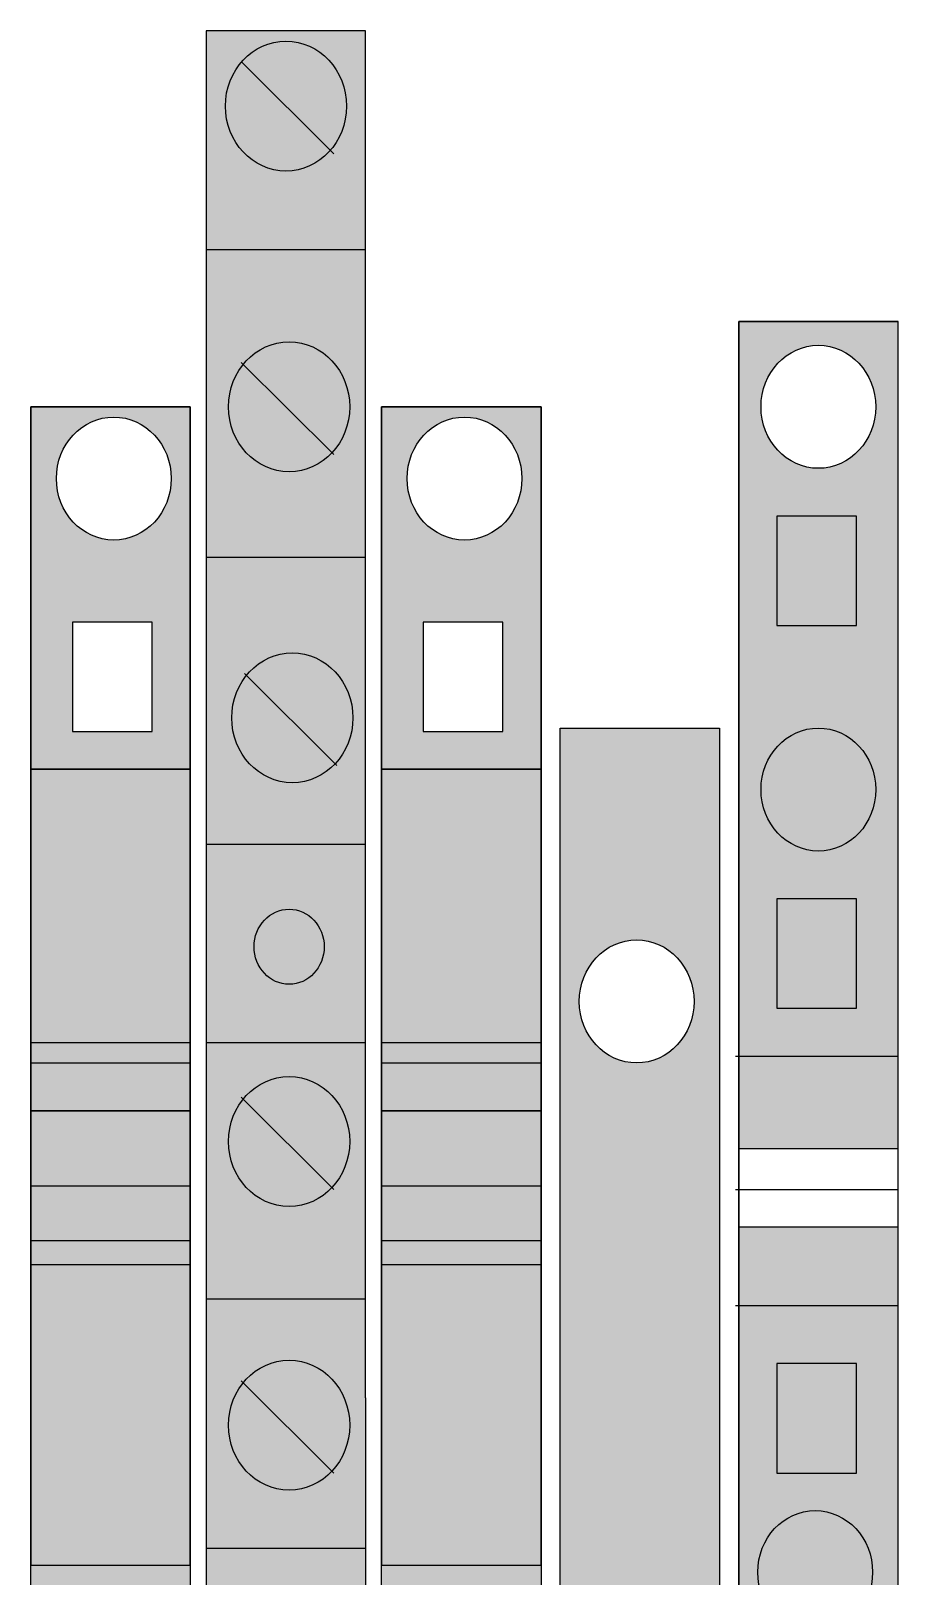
# Model space of a CAD drawing. Header units: millimetres. Extents: x 10 to 410, y 10 to 275.
# Drawn here: x 138.59 to 161.44, y 162.64 to 203.34 of the extents above; entities that cross this region are included whole.
import ezdxf

# ---------------------------------------------------------------- set-up
doc = ezdxf.new("R2010")
doc.units = ezdxf.units.MM
doc.linetypes.add('Caddy_Solid', pattern=[0])

# ---------------------------------------------------------------- blocks, each defined once
blk = doc.blocks.new('Blk3')
at = {"color": 253, "linetype": 'Caddy_Solid', "lineweight": 25, "true_color": 0xa0a0a4}
for p, q in [((160.348, 190.56), (158.248, 190.56)), ((158.248, 190.56), (158.248, 187.68)), ((160.348, 187.68), (160.348, 190.56)), ((158.248, 187.68), (160.348, 187.68))]:
    blk.add_line(p, q, dxfattribs=at)
blk = doc.blocks.new('Blk5')
at = {"color": 253, "linetype": 'Caddy_Solid', "lineweight": 25, "true_color": 0xa0a0a4}
for p, q in [((160.348, 180.48), (158.248, 180.48)), ((158.248, 180.48), (158.248, 177.6)), ((160.348, 177.6), (160.348, 180.48)), ((158.248, 177.6), (160.348, 177.6))]:
    blk.add_line(p, q, dxfattribs=at)
blk = doc.blocks.new('Blk6')
at = {"color": 253, "linetype": 'Caddy_Solid', "lineweight": 25, "true_color": 0xa0a0a4}
for p, q in [((160.348, 168.24), (158.248, 168.24)), ((158.248, 168.24), (158.248, 165.36)), ((160.348, 165.36), (160.348, 168.24)), ((158.248, 165.36), (160.348, 165.36))]:
    blk.add_line(p, q, dxfattribs=at)
blk = doc.blocks.new('Blk7')
at = {"linetype": 'Caddy_Solid', "lineweight": 25}
for p, q in [((161.44, 195.69), (157.24, 195.69)), ((157.24, 195.69), (157.24, 150.69)), ((161.44, 150.69), (161.44, 195.69))]:
    blk.add_line(p, q, dxfattribs=at)
blk = doc.blocks.new('Blk8')
at = {"linetype": 'Caddy_Solid', "lineweight": 25}
for p, q in [((160.348, 190.56), (158.248, 190.56)), ((158.248, 190.56), (158.248, 187.68)), ((160.348, 187.68), (160.348, 190.56)), ((158.248, 187.68), (160.348, 187.68))]:
    blk.add_line(p, q, dxfattribs=at)
blk = doc.blocks.new('Blk9')
at = {"linetype": 'Caddy_Solid', "lineweight": 25}
for p, q in [((160.348, 180.48), (158.248, 180.48)), ((158.248, 180.48), (158.248, 177.6)), ((160.348, 177.6), (160.348, 180.48)), ((158.248, 177.6), (160.348, 177.6))]:
    blk.add_line(p, q, dxfattribs=at)
blk = doc.blocks.new('Blk10')
at = {"linetype": 'Caddy_Solid', "lineweight": 25}
for p, q in [((160.348, 168.24), (158.248, 168.24)), ((158.248, 168.24), (158.248, 165.36)), ((160.348, 165.36), (160.348, 168.24)), ((158.248, 165.36), (160.348, 165.36))]:
    blk.add_line(p, q, dxfattribs=at)
blk = doc.blocks.new('Blk2')
for color, points in [(253, [(161.44, 195.69), (161.44, 176.34), (157.24, 176.34), (157.24, 195.69), (161.44, 195.69), (160.348, 187.68), (158.248, 187.68), (158.248, 190.56), (160.348, 190.56), (160.348, 187.68), (161.44, 195.69), (159.472, 184.974), (159.34, 184.98), (159.208, 184.974), (159.077, 184.955), (158.949, 184.925), (158.823, 184.882), (158.701, 184.828), (158.584, 184.763), (158.473, 184.687), (158.368, 184.601), (158.271, 184.505), (158.182, 184.401), (158.101, 184.289), (158.031, 184.17), (157.97, 184.045), (157.919, 183.914), (157.88, 183.779), (157.851, 183.641), (157.834, 183.501), (157.828, 183.36), (157.834, 183.219), (157.851, 183.079), (157.88, 182.941), (157.919, 182.806), (157.97, 182.675), (158.031, 182.55), (158.101, 182.431), (158.182, 182.319), (158.271, 182.214), (158.368, 182.119), (158.473, 182.033), (158.584, 181.957), (158.701, 181.892), (158.823, 181.838), (158.949, 181.795), (159.077, 181.765), (159.208, 181.746), (159.34, 181.74), (159.472, 181.746), (159.603, 181.765), (159.731, 181.795), (159.857, 181.838), (159.979, 181.892), (160.096, 181.957), (160.207, 182.033), (160.312, 182.119), (160.409, 182.214), (160.498, 182.319), (160.579, 182.431), (160.649, 182.55), (160.71, 182.675), (160.761, 182.806), (160.8, 182.941), (160.829, 183.079), (160.846, 183.219), (160.852, 183.36), (160.846, 183.501), (160.829, 183.641), (160.8, 183.779), (160.761, 183.914), (160.71, 184.045), (160.649, 184.17), (160.579, 184.289), (160.498, 184.401), (160.409, 184.505), (160.312, 184.601), (160.207, 184.687), (160.096, 184.763), (159.979, 184.828), (159.857, 184.882), (159.731, 184.925), (159.603, 184.955), (159.472, 184.974), (161.44, 195.69), (160.348, 180.48), (158.248, 180.48), (158.248, 177.6), (160.348, 177.6), (160.348, 180.48), (161.44, 195.69), (159.34, 191.82), (159.472, 191.826), (159.603, 191.845), (159.731, 191.875), (159.857, 191.918), (159.979, 191.972), (160.096, 192.037), (160.207, 192.113), (160.312, 192.199), (160.409, 192.294), (160.498, 192.399), (160.579, 192.511), (160.649, 192.63), (160.71, 192.755), (160.761, 192.886), (160.8, 193.021), (160.829, 193.159), (160.846, 193.299), (160.852, 193.44), (160.846, 193.581), (160.829, 193.721), (160.8, 193.859), (160.761, 193.994), (160.71, 194.125), (160.649, 194.25), (160.579, 194.369), (160.498, 194.481), (160.409, 194.586), (160.312, 194.681), (160.207, 194.767), (160.096, 194.843), (159.979, 194.908), (159.857, 194.962), (159.731, 195.005), (159.603, 195.035), (159.472, 195.054), (159.34, 195.06), (159.208, 195.054), (159.077, 195.035), (158.949, 195.005), (158.823, 194.962), (158.701, 194.908), (158.584, 194.843), (158.473, 194.767), (158.368, 194.681), (158.271, 194.586), (158.182, 194.481), (158.101, 194.369), (158.031, 194.25), (157.97, 194.125), (157.919, 193.994), (157.88, 193.859), (157.851, 193.721), (157.834, 193.581), (157.828, 193.44), (157.834, 193.299), (157.851, 193.159), (157.88, 193.021), (157.919, 192.886), (157.97, 192.755), (158.031, 192.63), (158.101, 192.511), (158.182, 192.399), (158.271, 192.294), (158.368, 192.199), (158.473, 192.113), (158.584, 192.037), (158.701, 191.972), (158.823, 191.918), (158.949, 191.875), (159.077, 191.845), (159.208, 191.826), (159.34, 191.82)]), (9, [(161.44, 176.34), (161.44, 195.69), (157.24, 195.69), (157.24, 176.34), (161.44, 176.34), (159.857, 181.838), (159.979, 181.892), (160.096, 181.957), (160.207, 182.033), (160.312, 182.119), (160.409, 182.214), (160.498, 182.319), (160.579, 182.431), (160.649, 182.55), (160.71, 182.675), (160.761, 182.806), (160.8, 182.941), (160.829, 183.079), (160.846, 183.219), (160.852, 183.36), (160.846, 183.501), (160.829, 183.641), (160.8, 183.779), (160.761, 183.914), (160.71, 184.045), (160.649, 184.17), (160.579, 184.289), (160.498, 184.401), (160.409, 184.505), (160.312, 184.601), (160.207, 184.687), (160.096, 184.763), (159.979, 184.828), (159.857, 184.882), (159.731, 184.925), (159.603, 184.955), (159.472, 184.974), (159.34, 184.98), (159.208, 184.974), (159.077, 184.955), (158.949, 184.925), (158.823, 184.882), (158.701, 184.828), (158.584, 184.763), (158.473, 184.687), (158.368, 184.601), (158.271, 184.505), (158.182, 184.401), (158.101, 184.289), (158.031, 184.17), (157.97, 184.045), (157.919, 183.914), (157.88, 183.779), (157.851, 183.641), (157.834, 183.501), (157.828, 183.36), (157.834, 183.219), (157.851, 183.079), (157.88, 182.941), (157.919, 182.806), (157.97, 182.675), (158.031, 182.55), (158.101, 182.431), (158.182, 182.319), (158.271, 182.214), (158.368, 182.119), (158.473, 182.033), (158.584, 181.957), (158.701, 181.892), (158.823, 181.838), (158.949, 181.795), (159.077, 181.765), (159.208, 181.746), (159.34, 181.74), (159.472, 181.746), (159.603, 181.765), (159.731, 181.795), (159.857, 181.838), (161.44, 176.34), (160.348, 180.48), (158.248, 180.48), (158.248, 177.6), (160.348, 177.6), (160.348, 180.48), (161.44, 176.34), (160.348, 187.68), (158.248, 187.68), (158.248, 190.56), (160.348, 190.56), (160.348, 187.68), (161.44, 176.34), (159.472, 191.826), (159.34, 191.82), (159.208, 191.826), (159.077, 191.845), (158.949, 191.875), (158.823, 191.918), (158.701, 191.972), (158.584, 192.037), (158.473, 192.113), (158.368, 192.199), (158.271, 192.294), (158.182, 192.399), (158.101, 192.511), (158.031, 192.63), (157.97, 192.755), (157.919, 192.886), (157.88, 193.021), (157.851, 193.159), (157.834, 193.299), (157.828, 193.44), (157.834, 193.581), (157.851, 193.721), (157.88, 193.859), (157.919, 193.994), (157.97, 194.125), (158.031, 194.25), (158.101, 194.369), (158.182, 194.481), (158.271, 194.586), (158.368, 194.681), (158.473, 194.767), (158.584, 194.843), (158.701, 194.908), (158.823, 194.962), (158.949, 195.005), (159.077, 195.035), (159.208, 195.054), (159.34, 195.06), (159.472, 195.054), (159.603, 195.035), (159.731, 195.005), (159.857, 194.962), (159.979, 194.908), (160.096, 194.843), (160.207, 194.767), (160.312, 194.681), (160.409, 194.586), (160.498, 194.481), (160.579, 194.369), (160.649, 194.25), (160.71, 194.125), (160.761, 193.994), (160.8, 193.859), (160.829, 193.721), (160.846, 193.581), (160.852, 193.44), (160.846, 193.299), (160.829, 193.159), (160.8, 193.021), (160.761, 192.886), (160.71, 192.755), (160.649, 192.63), (160.579, 192.511), (160.498, 192.399), (160.409, 192.294), (160.312, 192.199), (160.207, 192.113), (160.096, 192.037), (159.979, 191.972), (159.857, 191.918), (159.731, 191.875), (159.603, 191.845), (159.472, 191.826)]), (253, [(157.24, 173.91), (161.44, 173.91), (161.44, 176.34), (157.24, 176.34)]), (9, [(161.44, 176.34), (157.24, 176.34), (157.24, 173.91), (161.44, 173.91)]), (253, [(157.24, 169.77), (161.44, 169.77), (161.44, 171.84), (157.24, 171.84)]), (9, [(157.24, 169.77), (161.44, 169.77), (161.44, 171.84), (157.24, 171.84)]), (253, [(161.44, 150.69), (161.44, 169.77), (157.24, 169.77), (157.24, 150.69), (161.44, 150.69), (160.012, 154.073), (160.123, 153.997), (160.228, 153.911), (160.325, 153.816), (160.414, 153.711), (160.495, 153.599), (160.565, 153.48), (160.626, 153.355), (160.677, 153.224), (160.717, 153.089), (160.745, 152.951), (160.762, 152.811), (160.768, 152.67), (160.762, 152.529), (160.745, 152.389), (160.717, 152.251), (160.677, 152.116), (160.626, 151.985), (160.565, 151.86), (160.495, 151.741), (160.414, 151.629), (160.325, 151.524), (160.228, 151.429), (160.123, 151.343), (160.012, 151.267), (159.895, 151.202), (159.773, 151.148), (159.647, 151.105), (159.519, 151.075), (159.388, 151.056), (159.256, 151.05), (159.124, 151.056), (158.993, 151.075), (158.865, 151.105), (158.739, 151.148), (158.617, 151.202), (158.5, 151.267), (158.389, 151.343), (158.284, 151.429), (158.187, 151.524), (158.098, 151.629), (158.018, 151.741), (157.947, 151.86), (157.886, 151.985), (157.835, 152.116), (157.796, 152.251), (157.767, 152.389), (157.75, 152.529), (157.744, 152.67), (157.75, 152.811), (157.767, 152.951), (157.796, 153.089), (157.835, 153.224), (157.886, 153.355), (157.947, 153.48), (158.018, 153.599), (158.098, 153.711), (158.187, 153.816), (158.284, 153.911), (158.389, 153.997), (158.5, 154.073), (158.617, 154.138), (158.739, 154.192), (158.865, 154.235), (158.993, 154.265), (159.124, 154.284), (159.256, 154.29), (159.388, 154.284), (159.519, 154.265), (159.647, 154.235), (159.773, 154.192), (159.895, 154.138), (160.012, 154.073), (161.44, 150.69), (160.348, 155.55), (158.248, 155.55), (158.248, 158.43), (160.348, 158.43), (160.348, 155.55), (161.44, 150.69), (159.519, 161.155), (159.388, 161.136), (159.256, 161.13), (159.124, 161.136), (158.993, 161.155), (158.865, 161.185), (158.739, 161.228), (158.617, 161.282), (158.5, 161.347), (158.389, 161.423), (158.284, 161.509), (158.187, 161.604), (158.098, 161.709), (158.018, 161.821), (157.947, 161.94), (157.886, 162.065), (157.835, 162.196), (157.796, 162.331), (157.767, 162.469), (157.75, 162.609), (157.744, 162.75), (157.75, 162.891), (157.767, 163.031), (157.796, 163.169), (157.835, 163.304), (157.886, 163.435), (157.947, 163.56), (158.018, 163.679), (158.098, 163.791), (158.187, 163.896), (158.284, 163.991), (158.389, 164.077), (158.5, 164.153), (158.617, 164.218), (158.739, 164.272), (158.865, 164.315), (158.993, 164.345), (159.124, 164.364), (159.256, 164.37), (159.388, 164.364), (159.519, 164.345), (159.647, 164.315), (159.773, 164.272), (159.895, 164.218), (160.012, 164.153), (160.123, 164.077), (160.228, 163.991), (160.325, 163.896), (160.414, 163.791), (160.495, 163.679), (160.565, 163.56), (160.626, 163.435), (160.677, 163.304), (160.717, 163.169), (160.745, 163.031), (160.762, 162.891), (160.768, 162.75), (160.762, 162.609), (160.745, 162.469), (160.717, 162.331), (160.677, 162.196), (160.626, 162.065), (160.565, 161.94), (160.495, 161.821), (160.414, 161.709), (160.325, 161.604), (160.228, 161.509), (160.123, 161.423), (160.012, 161.347), (159.895, 161.282), (159.773, 161.228), (159.647, 161.185), (159.519, 161.155), (161.44, 150.69), (160.348, 165.36), (158.248, 165.36), (158.248, 168.24), (160.348, 168.24), (160.348, 165.36)]), (9, [(161.44, 169.77), (161.44, 150.69), (157.24, 150.69), (157.24, 169.77), (161.44, 169.77), (159.647, 164.315), (159.773, 164.272), (159.895, 164.218), (160.012, 164.153), (160.123, 164.077), (160.228, 163.991), (160.325, 163.896), (160.414, 163.791), (160.495, 163.679), (160.565, 163.56), (160.626, 163.435), (160.677, 163.304), (160.717, 163.169), (160.745, 163.031), (160.762, 162.891), (160.768, 162.75), (160.762, 162.609), (160.745, 162.469), (160.717, 162.331), (160.677, 162.196), (160.626, 162.065), (160.565, 161.94), (160.495, 161.821), (160.414, 161.709), (160.325, 161.604), (160.228, 161.509), (160.123, 161.423), (160.012, 161.347), (159.895, 161.282), (159.773, 161.228), (159.647, 161.185), (159.519, 161.155), (159.388, 161.136), (159.256, 161.13), (159.124, 161.136), (158.993, 161.155), (158.865, 161.185), (158.739, 161.228), (158.617, 161.282), (158.5, 161.347), (158.389, 161.423), (158.284, 161.509), (158.187, 161.604), (158.098, 161.709), (158.018, 161.821), (157.947, 161.94), (157.886, 162.065), (157.835, 162.196), (157.796, 162.331), (157.767, 162.469), (157.75, 162.609), (157.744, 162.75), (157.75, 162.891), (157.767, 163.031), (157.796, 163.169), (157.835, 163.304), (157.886, 163.435), (157.947, 163.56), (158.018, 163.679), (158.098, 163.791), (158.187, 163.896), (158.284, 163.991), (158.389, 164.077), (158.5, 164.153), (158.617, 164.218), (158.739, 164.272), (158.865, 164.315), (158.993, 164.345), (159.124, 164.364), (159.256, 164.37), (159.388, 164.364), (159.519, 164.345), (159.647, 164.315), (161.44, 169.77), (160.348, 165.36), (158.248, 165.36), (158.248, 168.24), (160.348, 168.24), (160.348, 165.36), (161.44, 169.77), (160.348, 158.43), (158.248, 158.43), (158.248, 155.55), (160.348, 155.55), (160.348, 158.43), (161.44, 169.77), (159.388, 154.284), (159.256, 154.29), (159.124, 154.284), (158.993, 154.265), (158.865, 154.235), (158.739, 154.192), (158.617, 154.138), (158.5, 154.073), (158.389, 153.997), (158.284, 153.911), (158.187, 153.816), (158.098, 153.711), (158.018, 153.599), (157.947, 153.48), (157.886, 153.355), (157.835, 153.224), (157.796, 153.089), (157.767, 152.951), (157.75, 152.811), (157.744, 152.67), (157.75, 152.529), (157.767, 152.389), (157.796, 152.251), (157.835, 152.116), (157.886, 151.985), (157.947, 151.86), (158.018, 151.741), (158.098, 151.629), (158.187, 151.524), (158.284, 151.429), (158.389, 151.343), (158.5, 151.267), (158.617, 151.202), (158.739, 151.148), (158.865, 151.105), (158.993, 151.075), (159.124, 151.056), (159.256, 151.05), (159.388, 151.056), (159.519, 151.075), (159.647, 151.105), (159.773, 151.148), (159.895, 151.202), (160.012, 151.267), (160.123, 151.343), (160.228, 151.429), (160.325, 151.524), (160.414, 151.629), (160.495, 151.741), (160.565, 151.86), (160.626, 151.985), (160.677, 152.116), (160.717, 152.251), (160.745, 152.389), (160.762, 152.529), (160.768, 152.67), (160.762, 152.811), (160.745, 152.951), (160.717, 153.089), (160.677, 153.224), (160.626, 153.355), (160.565, 153.48), (160.495, 153.599), (160.414, 153.711), (160.325, 153.816), (160.228, 153.911), (160.123, 153.997), (160.012, 154.073), (159.895, 154.138), (159.773, 154.192), (159.647, 154.235), (159.519, 154.265), (159.388, 154.284)])]:
    blk.add_hatch(color=color).paths.add_polyline_path(points)
at = {"color": 253, "linetype": 'Caddy_Solid', "lineweight": 25, "true_color": 0xa0a0a4}
for p, q in [((157.24, 195.69), (161.44, 195.69)), ((157.24, 150.69), (157.24, 195.69)), ((157.156, 176.34), (161.44, 176.34)), ((157.24, 173.91), (161.44, 173.91)), ((157.156, 172.83), (161.44, 172.83)), ((157.24, 171.84), (161.44, 171.84)), ((157.156, 169.77), (161.44, 169.77))]:
    blk.add_line(p, q, dxfattribs=at)
at = {"linetype": 'Caddy_Solid', "lineweight": 25}
for p, q in [((157.24, 176.34), (161.44, 176.34)), ((157.24, 173.91), (161.44, 173.91)), ((157.24, 172.83), (161.44, 172.83)), ((157.24, 169.77), (161.44, 169.77))]:
    blk.add_line(p, q, dxfattribs=at)
at = {"color": 253, "linetype": 'Caddy_Solid', "lineweight": 25, "true_color": 0xa0a0a4}
for centre in [(159.34, 193.44), (159.34, 183.36), (159.256, 162.75)]:
    blk.add_ellipse(centre, major_axis=(0, 1.62), ratio=0.933334, dxfattribs=at)
at = {"linetype": 'Caddy_Solid', "lineweight": 25}
for centre in [(159.34, 193.44), (159.34, 183.36), (159.256, 162.75)]:
    blk.add_ellipse(centre, major_axis=(0, 1.62), ratio=0.933333, dxfattribs=at)
for name in ['Blk7', 'Blk3', 'Blk8', 'Blk5', 'Blk9', 'Blk6', 'Blk10']:
    blk.add_blockref(name, (0, 0, 1))
blk = doc.blocks.new('Blk15')
at = {"linetype": 'Caddy_Solid', "lineweight": 25}
for p, q in [((152.536, 184.98), (156.736, 184.98)), ((152.536, 157.98), (152.536, 184.98)), ((156.736, 184.98), (156.736, 157.98)), ((156.736, 157.98), (152.536, 157.98))]:
    blk.add_line(p, q, dxfattribs=at)
blk = doc.blocks.new('Blk14')
blk.add_hatch(color=256).paths.add_polyline_path([(152.536, 157.98), (152.536, 184.98), (156.736, 184.98), (156.736, 157.98), (152.536, 157.98), (154.42, 176.166), (154.552, 176.16), (154.684, 176.166), (154.815, 176.185), (154.943, 176.215), (155.069, 176.258), (155.191, 176.312), (155.308, 176.377), (155.419, 176.453), (155.524, 176.539), (155.621, 176.634), (155.71, 176.739), (155.791, 176.851), (155.861, 176.97), (155.922, 177.095), (155.973, 177.226), (156.013, 177.361), (156.041, 177.499), (156.058, 177.639), (156.064, 177.78), (156.058, 177.921), (156.041, 178.061), (156.013, 178.199), (155.973, 178.334), (155.922, 178.465), (155.861, 178.59), (155.791, 178.709), (155.71, 178.821), (155.621, 178.926), (155.524, 179.021), (155.419, 179.107), (155.308, 179.183), (155.191, 179.248), (155.069, 179.302), (154.943, 179.345), (154.815, 179.375), (154.684, 179.394), (154.552, 179.4), (154.42, 179.394), (154.289, 179.375), (154.161, 179.345), (154.035, 179.302), (153.913, 179.248), (153.796, 179.183), (153.685, 179.107), (153.58, 179.021), (153.483, 178.926), (153.394, 178.821), (153.313, 178.709), (153.243, 178.59), (153.182, 178.465), (153.131, 178.334), (153.091, 178.199), (153.063, 178.061), (153.046, 177.921), (153.04, 177.78), (153.046, 177.639), (153.063, 177.499), (153.091, 177.361), (153.131, 177.226), (153.182, 177.095), (153.243, 176.97), (153.313, 176.851), (153.394, 176.739), (153.483, 176.634), (153.58, 176.539), (153.685, 176.453), (153.796, 176.377), (153.913, 176.312), (154.035, 176.258), (154.161, 176.215), (154.289, 176.185), (154.42, 176.166)])
at = {"linetype": 'Caddy_Solid', "lineweight": 25}
blk.add_ellipse((154.552, 177.78), major_axis=(0, 1.62), ratio=0.933333, dxfattribs=at)
blk.add_blockref('Blk15', (0, 0, 1))
blk = doc.blocks.new('Blk354')
at = {"color": 2, "linetype": 'Caddy_Solid', "lineweight": 25, "true_color": 0xffff00}
for p, q in [((141.784, 187.77), (139.684, 187.77)), ((139.684, 187.77), (139.684, 184.89)), ((141.784, 184.89), (141.784, 187.77)), ((139.684, 184.89), (141.784, 184.89))]:
    blk.add_line(p, q, dxfattribs=at)
blk = doc.blocks.new('Blk355')
at = {"linetype": 'Caddy_Solid', "lineweight": 25}
for p, q in [((141.784, 160.95), (139.684, 160.95)), ((139.684, 160.95), (139.684, 158.07)), ((141.784, 158.07), (141.784, 160.95)), ((139.684, 158.07), (141.784, 158.07))]:
    blk.add_line(p, q, dxfattribs=at)
blk = doc.blocks.new('Blk353')
for points in [[(142.792, 193.44), (142.792, 183.9), (138.592, 183.9), (138.592, 193.44), (142.792, 193.44), (140.908, 189.936), (141.039, 189.955), (141.167, 189.985), (141.293, 190.028), (141.415, 190.082), (141.532, 190.147), (141.643, 190.223), (141.748, 190.309), (141.845, 190.404), (141.934, 190.509), (142.015, 190.621), (142.085, 190.74), (142.146, 190.865), (142.197, 190.996), (142.237, 191.131), (142.265, 191.269), (142.282, 191.409), (142.288, 191.55), (142.282, 191.691), (142.265, 191.831), (142.237, 191.969), (142.197, 192.104), (142.146, 192.235), (142.085, 192.36), (142.015, 192.479), (141.934, 192.591), (141.845, 192.696), (141.748, 192.791), (141.643, 192.877), (141.532, 192.953), (141.415, 193.018), (141.293, 193.072), (141.167, 193.115), (141.039, 193.145), (140.908, 193.164), (140.776, 193.17), (140.644, 193.164), (140.513, 193.145), (140.385, 193.115), (140.259, 193.072), (140.137, 193.018), (140.02, 192.953), (139.909, 192.877), (139.804, 192.791), (139.707, 192.696), (139.618, 192.591), (139.537, 192.479), (139.467, 192.36), (139.406, 192.235), (139.355, 192.104), (139.315, 191.969), (139.287, 191.831), (139.27, 191.691), (139.264, 191.55), (139.27, 191.409), (139.287, 191.269), (139.315, 191.131), (139.355, 190.996), (139.406, 190.865), (139.467, 190.74), (139.537, 190.621), (139.618, 190.509), (139.707, 190.404), (139.804, 190.309), (139.909, 190.223), (140.02, 190.147), (140.137, 190.082), (140.259, 190.028), (140.385, 189.985), (140.513, 189.955), (140.644, 189.936), (140.776, 189.93), (140.908, 189.936), (142.792, 193.44), (141.784, 187.77), (139.684, 187.77), (139.684, 184.89), (141.784, 184.89), (141.784, 187.77)], [(142.792, 176.16), (142.792, 183.9), (138.592, 183.9), (138.592, 176.16), (142.708, 176.16)], [(142.792, 176.7), (138.592, 176.7), (138.592, 176.16), (142.708, 176.16), (142.792, 176.16)], [(142.792, 176.16), (142.792, 170.85), (138.592, 170.85), (138.592, 176.16), (142.708, 176.16)], [(142.456, 176.16), (138.592, 176.16), (138.592, 174.9), (142.792, 174.9), (142.792, 176.16)], [(142.792, 170.85), (142.792, 162.93), (138.592, 162.93), (138.592, 170.85)], [(138.592, 162.93), (142.792, 162.93), (142.792, 152.94), (138.592, 152.94), (138.592, 162.93), (139.684, 160.95), (141.784, 160.95), (141.784, 158.07), (139.684, 158.07), (139.684, 160.95), (138.592, 162.93), (140.644, 156.354), (140.513, 156.335), (140.385, 156.305), (140.259, 156.262), (140.137, 156.208), (140.02, 156.143), (139.909, 156.067), (139.804, 155.981), (139.707, 155.886), (139.618, 155.781), (139.537, 155.669), (139.467, 155.55), (139.406, 155.425), (139.355, 155.294), (139.315, 155.159), (139.287, 155.021), (139.27, 154.881), (139.264, 154.74), (139.27, 154.599), (139.287, 154.459), (139.315, 154.321), (139.355, 154.186), (139.406, 154.055), (139.467, 153.93), (139.537, 153.811), (139.618, 153.699), (139.707, 153.594), (139.804, 153.499), (139.909, 153.413), (140.02, 153.337), (140.137, 153.272), (140.259, 153.218), (140.385, 153.175), (140.513, 153.145), (140.644, 153.126), (140.776, 153.12), (140.908, 153.126), (141.039, 153.145), (141.167, 153.175), (141.293, 153.218), (141.415, 153.272), (141.532, 153.337), (141.643, 153.413), (141.748, 153.499), (141.845, 153.594), (141.934, 153.699), (142.015, 153.811), (142.085, 153.93), (142.146, 154.055), (142.197, 154.186), (142.237, 154.321), (142.265, 154.459), (142.282, 154.599), (142.288, 154.74), (142.282, 154.881), (142.265, 155.021), (142.237, 155.159), (142.197, 155.294), (142.146, 155.425), (142.085, 155.55), (142.015, 155.669), (141.934, 155.781), (141.845, 155.886), (141.748, 155.981), (141.643, 156.067), (141.532, 156.143), (141.415, 156.208), (141.293, 156.262), (141.167, 156.305), (141.039, 156.335), (140.908, 156.354), (140.776, 156.36), (140.644, 156.354)]]:
    blk.add_hatch(color=254).paths.add_polyline_path(points)
at = {"linetype": 'Caddy_Solid', "lineweight": 25}
for p, q in [((138.592, 152.94), (138.592, 193.44)), ((138.592, 183.9), (138.592, 193.44)), ((138.592, 193.44), (142.792, 193.44)), ((142.792, 193.44), (142.792, 152.94)), ((142.792, 193.44), (142.792, 183.9)), ((141.784, 187.77), (139.684, 187.77)), ((139.684, 187.77), (139.684, 184.89)), ((141.784, 184.89), (141.784, 187.77)), ((139.684, 184.89), (141.784, 184.89)), ((142.792, 183.9), (138.592, 183.9)), ((138.592, 183.9), (138.592, 162.93)), ((142.792, 162.93), (142.792, 183.9)), ((142.792, 174.81), (142.792, 177.24)), ((138.592, 174.9), (138.592, 176.88)), ((138.592, 176.7), (142.792, 176.7)), ((138.592, 176.7), (142.792, 176.7)), ((138.592, 174.9), (138.592, 176.7)), ((138.592, 176.7), (142.792, 176.7)), ((142.792, 176.7), (142.792, 174.9)), ((138.592, 176.16), (142.708, 176.16)), ((142.456, 176.16), (142.792, 176.16)), ((138.592, 174.9), (142.792, 174.9)), ((142.792, 174.9), (138.592, 174.9)), ((138.592, 174.9), (142.792, 174.9)), ((138.592, 172.92), (142.792, 172.92)), ((138.592, 171.48), (142.792, 171.48)), ((138.592, 152.94), (138.592, 162.93)), ((138.592, 162.93), (142.792, 162.93)), ((142.792, 162.93), (142.792, 152.94)), ((142.792, 152.94), (138.592, 152.94)), ((142.792, 152.94), (138.592, 152.94))]:
    blk.add_line(p, q, dxfattribs=at)
at = {"color": 2, "linetype": 'Caddy_Solid', "lineweight": 25, "true_color": 0xffff00}
for p, q in [((138.592, 193.44), (142.792, 193.44)), ((138.592, 193.44), (138.592, 183.9)), ((142.792, 193.44), (138.592, 193.44)), ((142.792, 183.9), (142.792, 193.44))]:
    blk.add_line(p, q, dxfattribs=at)
at = {"color": 3, "linetype": 'Caddy_Solid', "lineweight": 25, "true_color": 0x00ff00}
for p, q in [((138.592, 183.9), (142.708, 183.9)), ((138.592, 183.9), (142.792, 183.9)), ((142.792, 183.9), (138.592, 183.9)), ((138.592, 183.9), (138.592, 162.93)), ((142.792, 183.9), (138.592, 183.9)), ((142.792, 162.93), (142.792, 183.9)), ((138.592, 170.85), (142.708, 170.85)), ((138.592, 170.85), (142.792, 170.85)), ((138.592, 162.93), (142.708, 162.93)), ((138.592, 162.93), (142.792, 162.93)), ((138.592, 162.93), (142.792, 162.93))]:
    blk.add_line(p, q, dxfattribs=at)
at = {"color": 2, "linetype": 'Caddy_Solid', "lineweight": 25, "true_color": 0xffff00}
blk.add_ellipse((140.776, 191.55), major_axis=(0, 1.62), ratio=0.933333, dxfattribs=at)
at = {"linetype": 'Caddy_Solid', "lineweight": 25}
for centre, ratio in [((140.776, 191.55), 0.933334), ((140.776, 154.74), 0.933333)]:
    blk.add_ellipse(centre, major_axis=(0, 1.62), ratio=ratio, dxfattribs=at)
for name in ['Blk354', 'Blk355']:
    blk.add_blockref(name, (0, 0, 1))
blk = doc.blocks.new('Blk357')
for points in [[(143.212, 194.34), (143.212, 167.34), (143.212, 149.34), (147.412, 149.34), (147.412, 167.34), (147.412, 203.34), (143.212, 203.34)], [(146.478, 200.194), (144.144, 202.522), (144.183, 202.569), (144.286, 202.67), (144.397, 202.761), (144.514, 202.841), (144.637, 202.91), (144.766, 202.967), (144.899, 203.012), (145.035, 203.044), (145.173, 203.064), (145.312, 203.07), (145.451, 203.064), (145.589, 203.044), (145.725, 203.012), (145.858, 202.967), (145.987, 202.91), (146.11, 202.841), (146.227, 202.761), (146.338, 202.67), (146.441, 202.569), (146.535, 202.459), (146.619, 202.341), (146.694, 202.215), (146.758, 202.083), (146.812, 201.945), (146.854, 201.803), (146.884, 201.657), (146.902, 201.509), (146.908, 201.36), (146.902, 201.211), (146.884, 201.063), (146.854, 200.917), (146.812, 200.775), (146.758, 200.637), (146.694, 200.505), (146.619, 200.379), (146.535, 200.261)], [(145.725, 199.708), (145.858, 199.753), (145.987, 199.81), (146.11, 199.879), (146.227, 199.959), (146.338, 200.05), (146.441, 200.151), (146.478, 200.194), (144.144, 202.522), (144.089, 202.459), (144.005, 202.341), (143.93, 202.215), (143.866, 202.083), (143.812, 201.945), (143.77, 201.803), (143.74, 201.657), (143.722, 201.509), (143.716, 201.36), (143.722, 201.211), (143.74, 201.063), (143.77, 200.917), (143.812, 200.775), (143.866, 200.637), (143.93, 200.505), (144.005, 200.379), (144.089, 200.261), (144.183, 200.151), (144.286, 200.05), (144.397, 199.959), (144.514, 199.879), (144.637, 199.81), (144.766, 199.753), (144.899, 199.708), (145.035, 199.676), (145.173, 199.656), (145.312, 199.65), (145.451, 199.656), (145.589, 199.676)], [(144.189, 194.557), (146.523, 192.229), (146.525, 192.231), (146.619, 192.341), (146.703, 192.459), (146.778, 192.585), (146.842, 192.717), (146.896, 192.855), (146.938, 192.997), (146.968, 193.143), (146.986, 193.291), (146.992, 193.44), (146.986, 193.589), (146.968, 193.737), (146.938, 193.883), (146.896, 194.025), (146.842, 194.163), (146.778, 194.295), (146.703, 194.421), (146.619, 194.539), (146.525, 194.649), (146.422, 194.75), (146.311, 194.841), (146.194, 194.921), (146.071, 194.99), (145.942, 195.047), (145.809, 195.092), (145.673, 195.124), (145.535, 195.144), (145.396, 195.15), (145.257, 195.144), (145.119, 195.124), (144.983, 195.092), (144.85, 195.047), (144.721, 194.99), (144.598, 194.921), (144.481, 194.841), (144.37, 194.75), (144.267, 194.649)], [(146.523, 192.229), (144.189, 194.557), (144.173, 194.539), (144.089, 194.421), (144.014, 194.295), (143.95, 194.163), (143.896, 194.025), (143.854, 193.883), (143.824, 193.737), (143.806, 193.589), (143.8, 193.44), (143.806, 193.291), (143.824, 193.143), (143.854, 192.997), (143.896, 192.855), (143.95, 192.717), (144.014, 192.585), (144.089, 192.459), (144.173, 192.341), (144.267, 192.231), (144.37, 192.13), (144.481, 192.039), (144.598, 191.959), (144.721, 191.89), (144.85, 191.833), (144.983, 191.788), (145.119, 191.756), (145.257, 191.736), (145.396, 191.73), (145.535, 191.736), (145.673, 191.756), (145.809, 191.788), (145.942, 191.833), (146.071, 191.89), (146.194, 191.959), (146.311, 192.039), (146.422, 192.13)], [(146.607, 184.039), (144.273, 186.367), (144.351, 186.459), (144.454, 186.56), (144.565, 186.651), (144.682, 186.731), (144.806, 186.8), (144.934, 186.857), (145.067, 186.902), (145.203, 186.934), (145.341, 186.954), (145.48, 186.96), (145.619, 186.954), (145.757, 186.934), (145.893, 186.902), (146.026, 186.857), (146.155, 186.8), (146.278, 186.731), (146.395, 186.651), (146.506, 186.56), (146.609, 186.459), (146.703, 186.349), (146.787, 186.231), (146.862, 186.105), (146.927, 185.973), (146.98, 185.835), (147.022, 185.693), (147.052, 185.547), (147.07, 185.399), (147.076, 185.25), (147.07, 185.101), (147.052, 184.953), (147.022, 184.807), (146.98, 184.665), (146.927, 184.527), (146.862, 184.395), (146.787, 184.269), (146.703, 184.151), (146.609, 184.041)], [(146.607, 184.039), (144.273, 186.367), (144.257, 186.349), (144.173, 186.231), (144.098, 186.105), (144.034, 185.973), (143.98, 185.835), (143.938, 185.693), (143.908, 185.547), (143.89, 185.399), (143.884, 185.25), (143.89, 185.101), (143.908, 184.953), (143.938, 184.807), (143.98, 184.665), (144.034, 184.527), (144.098, 184.395), (144.173, 184.269), (144.257, 184.151), (144.351, 184.041), (144.454, 183.94), (144.565, 183.849), (144.682, 183.769), (144.806, 183.7), (144.934, 183.643), (145.067, 183.598), (145.203, 183.566), (145.341, 183.546), (145.48, 183.54), (145.619, 183.546), (145.757, 183.566), (145.893, 183.598), (146.026, 183.643), (146.155, 183.7), (146.278, 183.769), (146.395, 183.849), (146.506, 183.94)], [(145.635, 180.176), (145.712, 180.15), (145.787, 180.117), (145.858, 180.077), (145.926, 180.031), (145.99, 179.978), (146.049, 179.92), (146.104, 179.856), (146.153, 179.788), (146.196, 179.715), (146.233, 179.638), (146.264, 179.559), (146.289, 179.476), (146.306, 179.392), (146.316, 179.306), (146.32, 179.22), (146.316, 179.134), (146.306, 179.048), (146.289, 178.964), (146.264, 178.881), (146.233, 178.802), (146.196, 178.725), (146.153, 178.652), (146.104, 178.584), (146.049, 178.52), (145.99, 178.462), (145.926, 178.409), (145.858, 178.363), (145.787, 178.323), (145.712, 178.29), (145.635, 178.264), (145.556, 178.245), (145.477, 178.234), (145.396, 178.23), (145.315, 178.234), (145.236, 178.245), (145.157, 178.264), (145.08, 178.29), (145.005, 178.323), (144.934, 178.363), (144.866, 178.409), (144.802, 178.462), (144.743, 178.52), (144.688, 178.584), (144.639, 178.652), (144.596, 178.725), (144.559, 178.802), (144.528, 178.881), (144.504, 178.964), (144.486, 179.048), (144.476, 179.134), (144.472, 179.22), (144.476, 179.306), (144.486, 179.392), (144.504, 179.476), (144.528, 179.559), (144.559, 179.638), (144.596, 179.715), (144.639, 179.788), (144.688, 179.856), (144.743, 179.92), (144.802, 179.978), (144.866, 180.031), (144.934, 180.077), (145.005, 180.117), (145.08, 180.15), (145.157, 180.176), (145.236, 180.195), (145.315, 180.206), (145.396, 180.21), (145.477, 180.206), (145.556, 180.195)], [(146.703, 175.071), (146.778, 174.945), (146.842, 174.813), (146.896, 174.675), (146.938, 174.533), (146.968, 174.387), (146.986, 174.239), (146.992, 174.09), (146.986, 173.941), (146.968, 173.793), (146.938, 173.647), (146.896, 173.505), (146.842, 173.367), (146.778, 173.235), (146.703, 173.109), (146.619, 172.991), (146.525, 172.881), (146.523, 172.879), (144.189, 175.207), (144.267, 175.299), (144.37, 175.4), (144.481, 175.491), (144.598, 175.571), (144.721, 175.64), (144.85, 175.697), (144.983, 175.742), (145.119, 175.774), (145.257, 175.794), (145.396, 175.8), (145.535, 175.794), (145.673, 175.774), (145.809, 175.742), (145.942, 175.697), (146.071, 175.64), (146.194, 175.571), (146.311, 175.491), (146.422, 175.4), (146.525, 175.299), (146.619, 175.189)], [(143.896, 173.505), (143.854, 173.647), (143.824, 173.793), (143.806, 173.941), (143.8, 174.09), (143.806, 174.239), (143.824, 174.387), (143.854, 174.533), (143.896, 174.675), (143.95, 174.813), (144.014, 174.945), (144.089, 175.071), (144.173, 175.189), (144.189, 175.207), (146.523, 172.879), (146.422, 172.78), (146.311, 172.689), (146.194, 172.609), (146.071, 172.54), (145.942, 172.483), (145.809, 172.438), (145.673, 172.406), (145.535, 172.386), (145.396, 172.38), (145.257, 172.386), (145.119, 172.406), (144.983, 172.438), (144.85, 172.483), (144.721, 172.54), (144.598, 172.609), (144.481, 172.689), (144.37, 172.78), (144.267, 172.881), (144.173, 172.991), (144.089, 173.109), (144.014, 173.235), (143.95, 173.367)], [(144.189, 167.737), (146.523, 165.409), (146.525, 165.411), (146.619, 165.521), (146.703, 165.639), (146.778, 165.765), (146.842, 165.897), (146.896, 166.035), (146.938, 166.177), (146.968, 166.323), (146.986, 166.471), (146.992, 166.62), (146.986, 166.769), (146.968, 166.917), (146.938, 167.063), (146.896, 167.205), (146.842, 167.343), (146.778, 167.475), (146.703, 167.601), (146.619, 167.719), (146.525, 167.829), (146.422, 167.93), (146.311, 168.021), (146.194, 168.101), (146.071, 168.17), (145.942, 168.227), (145.809, 168.272), (145.673, 168.304), (145.535, 168.324), (145.396, 168.33), (145.257, 168.324), (145.119, 168.304), (144.983, 168.272), (144.85, 168.227), (144.721, 168.17), (144.598, 168.101), (144.481, 168.021), (144.37, 167.93), (144.267, 167.829)], [(144.189, 167.737), (146.523, 165.409), (146.422, 165.31), (146.311, 165.219), (146.194, 165.139), (146.071, 165.07), (145.942, 165.013), (145.809, 164.968), (145.673, 164.936), (145.535, 164.916), (145.396, 164.91), (145.257, 164.916), (145.119, 164.936), (144.983, 164.968), (144.85, 165.013), (144.721, 165.07), (144.598, 165.139), (144.481, 165.219), (144.37, 165.31), (144.267, 165.411), (144.173, 165.521), (144.089, 165.639), (144.014, 165.765), (143.95, 165.897), (143.896, 166.035), (143.854, 166.177), (143.824, 166.323), (143.806, 166.471), (143.8, 166.62), (143.806, 166.769), (143.824, 166.917), (143.854, 167.063), (143.896, 167.205), (143.95, 167.343), (144.014, 167.475), (144.089, 167.601), (144.173, 167.719)]]:
    blk.add_hatch(color=254).paths.add_polyline_path(points)
at = {"linetype": 'Caddy_Solid', "lineweight": 25}
for p, q in [((143.212, 203.34), (143.212, 194.34)), ((147.412, 203.34), (143.212, 203.34)), ((147.412, 167.34), (147.412, 203.34)), ((144.136, 202.53), (146.572, 200.1)), ((143.212, 197.58), (147.412, 197.58)), ((144.136, 194.61), (146.572, 192.18)), ((143.212, 194.52), (143.212, 167.07)), ((143.212, 189.48), (147.412, 189.48)), ((144.22, 186.42), (146.656, 183.99)), ((143.212, 181.92), (147.412, 181.92)), ((143.212, 176.7), (147.412, 176.7)), ((144.136, 175.26), (146.572, 172.83)), ((143.212, 169.95), (147.412, 169.95)), ((144.136, 167.79), (146.572, 165.36)), ((143.212, 167.34), (143.212, 149.34)), ((147.412, 167.34), (147.412, 149.34)), ((143.212, 163.38), (147.412, 163.38))]:
    blk.add_line(p, q, dxfattribs=at)
for centre, major_axis in [((145.312, 201.36), (0, 1.71)), ((145.396, 193.44), (0, 1.71)), ((145.48, 185.25), (0, 1.71)), ((145.396, 179.22), (0, 0.99)), ((145.396, 174.09), (0, 1.71)), ((145.396, 166.62), (0, 1.71))]:
    blk.add_ellipse(centre, major_axis=major_axis, ratio=0.933333, dxfattribs=at)
blk = doc.blocks.new('Blk359')
at = {"color": 2, "linetype": 'Caddy_Solid', "lineweight": 25, "true_color": 0xffff00}
for p, q in [((151.024, 187.77), (148.924, 187.77)), ((148.924, 187.77), (148.924, 184.89)), ((151.024, 184.89), (151.024, 187.77)), ((148.924, 184.89), (151.024, 184.89))]:
    blk.add_line(p, q, dxfattribs=at)
blk = doc.blocks.new('Blk360')
at = {"linetype": 'Caddy_Solid', "lineweight": 25}
for p, q in [((151.024, 160.95), (148.924, 160.95)), ((148.924, 160.95), (148.924, 158.07)), ((151.024, 158.07), (151.024, 160.95)), ((148.924, 158.07), (151.024, 158.07))]:
    blk.add_line(p, q, dxfattribs=at)
blk = doc.blocks.new('Blk358')
for points in [[(152.032, 193.44), (152.032, 183.9), (147.832, 183.9), (147.832, 193.44), (152.032, 193.44), (150.148, 189.936), (150.279, 189.955), (150.407, 189.985), (150.533, 190.028), (150.655, 190.082), (150.772, 190.147), (150.883, 190.223), (150.988, 190.309), (151.085, 190.404), (151.174, 190.509), (151.255, 190.621), (151.325, 190.74), (151.386, 190.865), (151.437, 190.996), (151.477, 191.131), (151.505, 191.269), (151.522, 191.409), (151.528, 191.55), (151.522, 191.691), (151.505, 191.831), (151.477, 191.969), (151.437, 192.104), (151.386, 192.235), (151.325, 192.36), (151.255, 192.479), (151.174, 192.591), (151.085, 192.696), (150.988, 192.791), (150.883, 192.877), (150.772, 192.953), (150.655, 193.018), (150.533, 193.072), (150.407, 193.115), (150.279, 193.145), (150.148, 193.164), (150.016, 193.17), (149.884, 193.164), (149.753, 193.145), (149.625, 193.115), (149.499, 193.072), (149.377, 193.018), (149.26, 192.953), (149.149, 192.877), (149.044, 192.791), (148.947, 192.696), (148.858, 192.591), (148.777, 192.479), (148.707, 192.36), (148.646, 192.235), (148.595, 192.104), (148.556, 191.969), (148.527, 191.831), (148.51, 191.691), (148.504, 191.55), (148.51, 191.409), (148.527, 191.269), (148.556, 191.131), (148.595, 190.996), (148.646, 190.865), (148.707, 190.74), (148.777, 190.621), (148.858, 190.509), (148.947, 190.404), (149.044, 190.309), (149.149, 190.223), (149.26, 190.147), (149.377, 190.082), (149.499, 190.028), (149.625, 189.985), (149.753, 189.955), (149.884, 189.936), (150.016, 189.93), (150.148, 189.936), (152.032, 193.44), (151.024, 187.77), (148.924, 187.77), (148.924, 184.89), (151.024, 184.89), (151.024, 187.77)], [(152.032, 176.16), (152.032, 183.9), (147.832, 183.9), (147.832, 176.16), (151.948, 176.16)], [(152.032, 176.7), (147.832, 176.7), (147.832, 176.16), (151.948, 176.16), (152.032, 176.16)], [(152.032, 176.16), (152.032, 170.85), (147.832, 170.85), (147.832, 176.16), (151.948, 176.16)], [(151.696, 176.16), (147.832, 176.16), (147.832, 174.9), (152.032, 174.9), (152.032, 176.16)], [(152.032, 170.85), (152.032, 162.93), (147.832, 162.93), (147.832, 170.85)], [(147.832, 162.93), (152.032, 162.93), (152.032, 152.94), (147.832, 152.94), (147.832, 162.93), (148.924, 160.95), (151.024, 160.95), (151.024, 158.07), (148.924, 158.07), (148.924, 160.95), (147.832, 162.93), (149.884, 156.354), (149.753, 156.335), (149.625, 156.305), (149.499, 156.262), (149.377, 156.208), (149.26, 156.143), (149.149, 156.067), (149.044, 155.981), (148.947, 155.886), (148.858, 155.781), (148.777, 155.669), (148.707, 155.55), (148.646, 155.425), (148.595, 155.294), (148.556, 155.159), (148.527, 155.021), (148.51, 154.881), (148.504, 154.74), (148.51, 154.599), (148.527, 154.459), (148.556, 154.321), (148.595, 154.186), (148.646, 154.055), (148.707, 153.93), (148.777, 153.811), (148.858, 153.699), (148.947, 153.594), (149.044, 153.499), (149.149, 153.413), (149.26, 153.337), (149.377, 153.272), (149.499, 153.218), (149.625, 153.175), (149.753, 153.145), (149.884, 153.126), (150.016, 153.12), (150.148, 153.126), (150.279, 153.145), (150.407, 153.175), (150.533, 153.218), (150.655, 153.272), (150.772, 153.337), (150.883, 153.413), (150.988, 153.499), (151.085, 153.594), (151.174, 153.699), (151.255, 153.811), (151.325, 153.93), (151.386, 154.055), (151.437, 154.186), (151.477, 154.321), (151.505, 154.459), (151.522, 154.599), (151.528, 154.74), (151.522, 154.881), (151.505, 155.021), (151.477, 155.159), (151.437, 155.294), (151.386, 155.425), (151.325, 155.55), (151.255, 155.669), (151.174, 155.781), (151.085, 155.886), (150.988, 155.981), (150.883, 156.067), (150.772, 156.143), (150.655, 156.208), (150.533, 156.262), (150.407, 156.305), (150.279, 156.335), (150.148, 156.354), (150.016, 156.36), (149.884, 156.354)]]:
    blk.add_hatch(color=254).paths.add_polyline_path(points)
at = {"linetype": 'Caddy_Solid', "lineweight": 25}
for p, q in [((147.832, 152.94), (147.832, 193.44)), ((147.832, 183.9), (147.832, 193.44)), ((147.832, 193.44), (152.032, 193.44)), ((152.032, 193.44), (152.032, 152.94)), ((152.032, 193.44), (152.032, 183.9)), ((151.024, 187.77), (148.924, 187.77)), ((148.924, 187.77), (148.924, 184.89)), ((151.024, 184.89), (151.024, 187.77)), ((148.924, 184.89), (151.024, 184.89)), ((152.032, 183.9), (147.832, 183.9)), ((147.832, 183.9), (147.832, 162.93)), ((152.032, 162.93), (152.032, 183.9)), ((152.032, 174.81), (152.032, 177.24)), ((147.832, 174.9), (147.832, 176.88)), ((147.832, 176.7), (152.032, 176.7)), ((147.832, 176.7), (152.032, 176.7)), ((147.832, 174.9), (147.832, 176.7)), ((147.832, 176.7), (152.032, 176.7)), ((152.032, 176.7), (152.032, 174.9)), ((147.832, 176.16), (151.948, 176.16)), ((151.696, 176.16), (152.032, 176.16)), ((147.832, 174.9), (152.032, 174.9)), ((152.032, 174.9), (147.832, 174.9)), ((147.832, 174.9), (152.032, 174.9)), ((147.832, 172.92), (152.032, 172.92)), ((147.832, 171.48), (152.032, 171.48)), ((147.832, 152.94), (147.832, 162.93)), ((147.832, 162.93), (152.032, 162.93)), ((152.032, 162.93), (152.032, 152.94)), ((152.032, 152.94), (147.832, 152.94)), ((152.032, 152.94), (147.832, 152.94))]:
    blk.add_line(p, q, dxfattribs=at)
at = {"color": 2, "linetype": 'Caddy_Solid', "lineweight": 25, "true_color": 0xffff00}
for p, q in [((147.832, 193.44), (152.032, 193.44)), ((147.832, 193.44), (147.832, 183.9)), ((152.032, 193.44), (147.832, 193.44)), ((152.032, 183.9), (152.032, 193.44))]:
    blk.add_line(p, q, dxfattribs=at)
at = {"color": 3, "linetype": 'Caddy_Solid', "lineweight": 25, "true_color": 0x00ff00}
for p, q in [((147.832, 183.9), (151.948, 183.9)), ((147.832, 183.9), (152.032, 183.9)), ((152.032, 183.9), (147.832, 183.9)), ((147.832, 183.9), (147.832, 162.93)), ((152.032, 183.9), (147.832, 183.9)), ((152.032, 162.93), (152.032, 183.9)), ((147.832, 170.85), (151.948, 170.85)), ((147.832, 170.85), (152.032, 170.85)), ((147.832, 162.93), (151.948, 162.93)), ((147.832, 162.93), (152.032, 162.93)), ((147.832, 162.93), (152.032, 162.93))]:
    blk.add_line(p, q, dxfattribs=at)
at = {"color": 2, "linetype": 'Caddy_Solid', "lineweight": 25, "true_color": 0xffff00}
blk.add_ellipse((150.016, 191.55), major_axis=(0, 1.62), ratio=0.933333, dxfattribs=at)
at = {"linetype": 'Caddy_Solid', "lineweight": 25}
for centre, ratio in [((150.016, 191.55), 0.933334), ((150.016, 154.74), 0.933333)]:
    blk.add_ellipse(centre, major_axis=(0, 1.62), ratio=ratio, dxfattribs=at)
for name in ['Blk359', 'Blk360']:
    blk.add_blockref(name, (0, 0, 1))

msp = doc.modelspace()

# ---------------------------------------------------------------- block references
for name in ['Blk357', 'Blk2', 'Blk353', 'Blk358', 'Blk14']:
    msp.add_blockref(name, (0, 0, 1))

doc.saveas('drawing.dxf')
